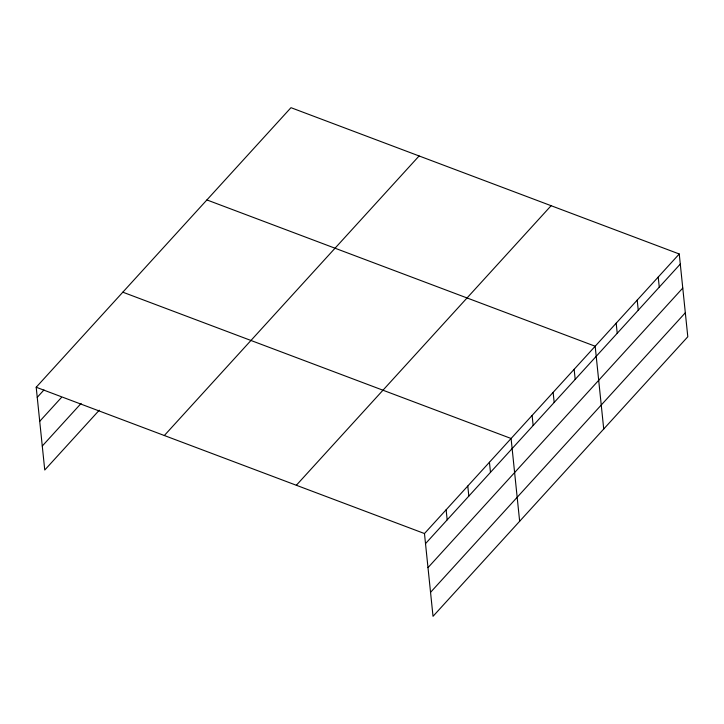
<?xml version="1.0" encoding="UTF-8"?>
<svg xmlns="http://www.w3.org/2000/svg" width="724" height="724" viewBox="0 0 724 724"><rect width="100%" height="100%" fill="white"/><g stroke="black" fill="none" stroke-linecap="round" stroke-linejoin="round"><path stroke-width="1.09" d="M99.269 410.2L44.752 470.012L36.2 387.24L290.976 107.677L679.248 253.988L687.8 336.76L433.024 616.323L424.472 533.543L679.248 253.988M37.241 397.331L43.965 389.955M39.72 421.314L61.377 397.557M42.273 446.029L81.106 403.422M164.33 435.522L419.106 155.959M296.342 485.261L551.118 205.707M425.513 543.634L680.289 264.079M427.993 567.625L682.768 288.062M430.545 592.332L685.32 312.777M206.901 199.933L595.173 346.235L603.726 429.015M122.827 292.188L511.09 438.491L519.651 521.271M36.2 387.24L424.472 533.543M658.225 277.048L659.265 287.138M637.211 300.116L638.251 310.207M616.187 323.176L617.228 333.266M574.15 369.303L575.191 379.394M553.136 392.363L554.177 402.454M532.113 415.431L533.154 425.522M489.433 462.256L490.483 472.347M467.785 486.021L468.826 496.112M446.129 509.786L447.17 519.877"/></g></svg>
